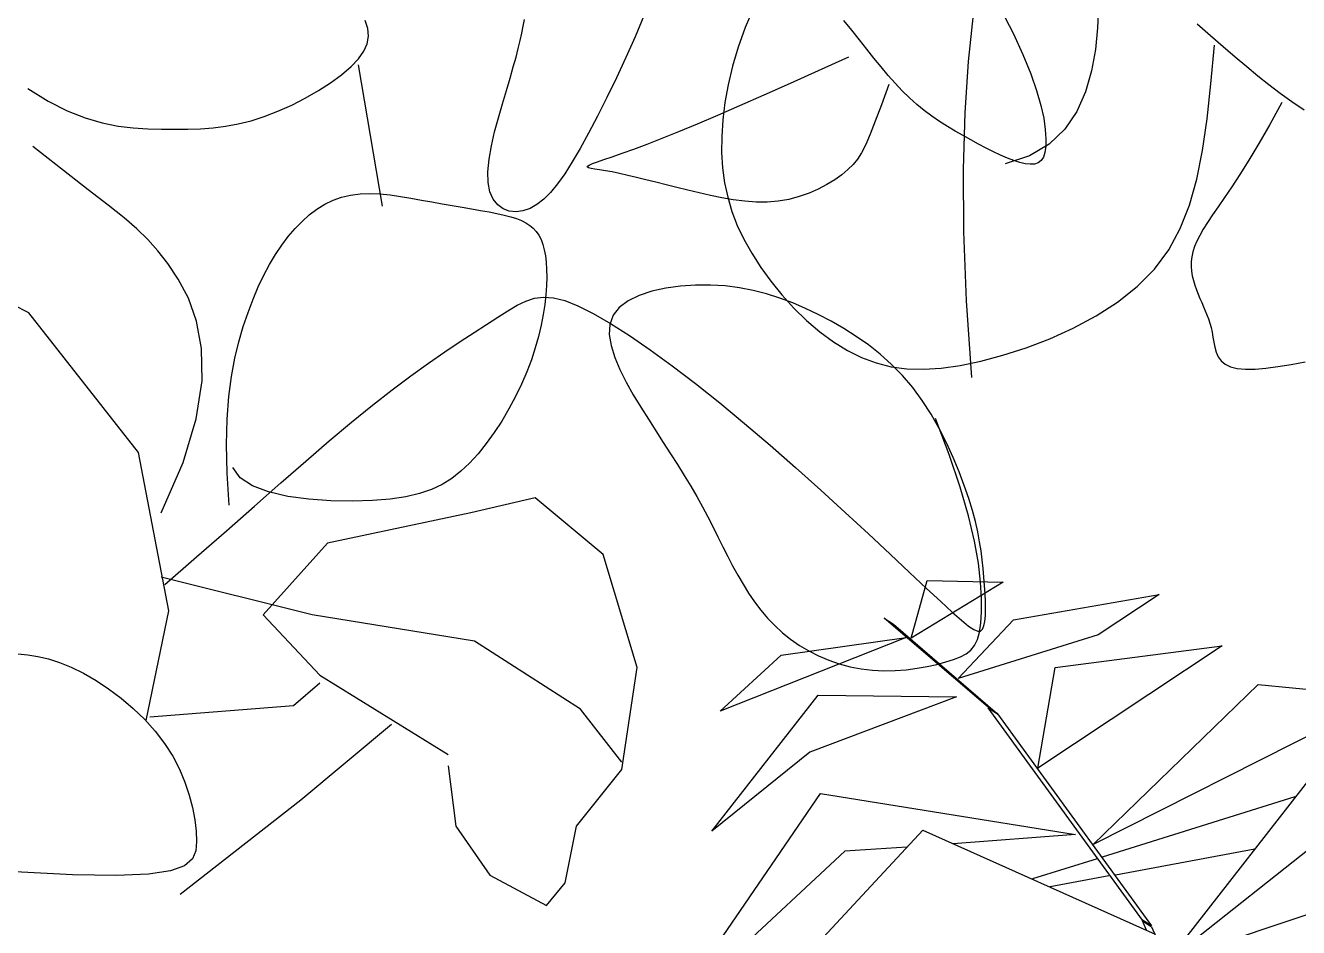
# Model space of a CAD drawing. Header units: metres. Extents: x 10 to 239, y 2 to 253.
# Drawn here: x 98.369 to 100.946, y 24.109 to 25.933 of the extents above; entities that cross this region are included whole.
import ezdxf

# ---------------------------------------------------------------- set-up
doc = ezdxf.new("R2010")
doc.units = ezdxf.units.M
doc.header["$MEASUREMENT"] = 0
doc.layers.add('1', color=7, linetype='Continuous')
doc.layers.add('cot200', color=9, linetype='Continuous')
doc.layers.add('bloques ARBOLES', color=7, linetype='Continuous', true_color=0xb8d897)

# ---------------------------------------------------------------- blocks, each defined once
blk = doc.blocks.new('A$C6F4E7DED')
for p, q in [((39.56, 1094.82), (40.06, 1083.56)), ((91.85, 1093.27), (85.34, 1080.61)), ((282.86, 1089.98), (287.53, 1078.79)), ((40.06, 1083.56), (41.24, 1072.02)), ((171.62, 1082.22), (175.84, 1087.41)), ((347.38, 1084.47), (346.72, 1088.09)), ((348.14, 1080.75), (347.38, 1084.47)), ((430.24, 1079.02), (430.6, 1083.14)), ((430.6, 1083.14), (431.92, 1087.51)), ((85.34, 1080.61), (80.06, 1069.21)), ((163.6, 1072.14), (167.55, 1077.12)), ((167.55, 1077.12), (171.62, 1082.22)), ((287.53, 1078.79), (292.47, 1067.65)), ((349.01, 1076.81), (348.14, 1080.75)), ((350.05, 1072.55), (349.01, 1076.81)), ((430.9, 1075.03), (430.24, 1079.02)), ((41.24, 1072.02), (43.33, 1060.48)), ((159.74, 1067.3), (163.6, 1072.14)), ((351.28, 1067.86), (350.05, 1072.55)), ((432.63, 1071.07), (430.9, 1075.03)), ((435.51, 1067.02), (432.63, 1071.07)), ((80.06, 1069.21), (75.9, 1059.02)), ((155.95, 1062.63), (159.74, 1067.3)), ((189.38, 1060.77), (173.15, 1068.09)), ((292.47, 1067.65), (297.55, 1056.74)), ((352.73, 1062.62), (351.28, 1067.86)), ((422.71, 988.17), (435.51, 1063.83)), ((439.55, 1062.81), (435.51, 1067.02)), ((444.6, 1058.5), (439.55, 1062.81)), ((43.33, 1060.48), (46.59, 1049.29)), ((75.9, 1059.02), (72.74, 1049.99)), ((148.43, 1053.87), (152.19, 1058.14)), ((152.19, 1058.14), (155.95, 1062.63)), ((204.48, 1054), (189.38, 1060.77)), ((297.55, 1056.74), (302.67, 1046.25)), ((354.46, 1056.72), (352.73, 1062.62)), ((356.45, 1050.12), (354.46, 1056.72)), ((450.48, 1054.19), (444.6, 1058.5)), ((46.59, 1049.29), (51.27, 1038.81)), ((72.74, 1049.99), (70.46, 1042.05)), ((140.78, 1046.05), (144.64, 1049.83)), ((144.64, 1049.83), (148.43, 1053.87)), ((151.82, 1053.17), (155.8, 1042.33)), ((218.49, 1047.76), (204.48, 1054)), ((358.59, 1042.96), (356.45, 1050.12)), ((457.02, 1049.98), (450.48, 1054.19)), ((464.02, 1045.96), (457.02, 1049.98)), ((612.55, 1051.04), (601.7, 1044.31)), ((132.82, 1039.3), (136.84, 1042.55)), ((136.84, 1042.55), (140.78, 1046.05)), ((155.8, 1042.33), (159.06, 1033.58)), ((231.44, 1042.06), (218.49, 1047.76)), ((302.67, 1046.25), (307.69, 1036.35)), ((360.73, 1035.48), (358.59, 1042.96)), ((471.31, 1042.25), (464.02, 1045.96)), ((478.69, 1038.94), (471.31, 1042.25)), ((601.7, 1044.31), (591.49, 1039.16)), ((51.27, 1038.81), (57.64, 1029.38)), ((70.46, 1042.05), (68.94, 1035.16)), ((124.61, 1033.45), (128.74, 1036.27)), ((128.74, 1036.27), (132.82, 1039.3)), ((243.35, 1036.89), (231.44, 1042.06)), ((254.25, 1032.24), (243.35, 1036.89)), ((307.69, 1036.35), (312.51, 1027.24)), ((362.72, 1027.89), (360.73, 1035.48)), ((485.99, 1036.12), (478.69, 1038.94)), ((493.07, 1033.88), (485.99, 1036.12)), ((591.49, 1039.16), (581.87, 1035.38)), ((57.64, 1029.38), (65.96, 1021.35)), ((68.06, 1029.25), (67.71, 1024.28)), ((68.94, 1035.16), (68.06, 1029.25)), ((116.27, 1028.3), (120.45, 1030.8)), ((120.45, 1030.8), (124.61, 1033.45)), ((159.06, 1033.58), (161.78, 1026.61)), ((264.17, 1028.11), (254.25, 1032.24)), ((499.95, 1032.17), (493.07, 1033.88)), ((506.7, 1030.93), (499.95, 1032.17)), ((513.39, 1030.08), (506.7, 1030.93)), ((520.09, 1029.57), (513.39, 1030.08)), ((526.86, 1029.33), (520.09, 1029.57)), ((533.78, 1029.29), (526.86, 1029.33)), ((540.92, 1029.37), (533.78, 1029.29)), ((548.33, 1029.58), (540.92, 1029.37)), ((556.09, 1030.06), (548.33, 1029.58)), ((564.22, 1031.05), (556.09, 1030.06)), ((572.8, 1032.75), (564.22, 1031.05)), ((581.87, 1035.38), (572.8, 1032.75)), ((67.71, 1024.28), (67.79, 1020.19)), ((103.81, 1021.39), (107.94, 1023.61)), ((107.94, 1023.61), (112.1, 1025.91)), ((112.1, 1025.91), (116.27, 1028.3)), ((161.78, 1026.61), (164.15, 1021.12)), ((273.13, 1024.49), (264.17, 1028.11)), ((281.17, 1021.37), (273.13, 1024.49)), ((312.51, 1027.24), (317.02, 1019.06)), ((364.41, 1020.4), (362.72, 1027.89)), ((65.96, 1021.35), (76.49, 1015.07)), ((67.79, 1020.19), (68.26, 1016.92)), ((68.26, 1016.92), (69.12, 1014.39)), ((76.49, 1015.07), (89.5, 1010.89)), ((88.33, 1013.91), (91.97, 1015.49)), ((91.97, 1015.49), (95.79, 1017.29)), ((95.79, 1017.29), (99.75, 1019.27)), ((99.75, 1019.27), (103.81, 1021.39)), ((164.15, 1021.12), (166.34, 1016.79)), ((166.34, 1016.79), (168.54, 1013.31)), ((288.29, 1018.72), (281.17, 1021.37)), ((294.5, 1016.49), (288.29, 1018.72)), ((299.81, 1014.64), (294.5, 1016.49)), ((317.02, 1019.06), (321.24, 1011.83)), ((365.65, 1013.24), (364.41, 1020.4)), ((593.43, 1007.18), (609.86, 1020.06)), ((69.12, 1014.39), (70.35, 1012.56)), ((70.35, 1012.56), (71.95, 1011.36)), ((71.95, 1011.36), (73.89, 1010.72)), ((73.89, 1010.72), (76.17, 1010.58)), ((76.17, 1010.58), (78.77, 1010.89)), ((78.77, 1010.89), (81.69, 1011.57)), ((81.69, 1011.57), (84.89, 1012.59)), ((84.89, 1012.59), (88.33, 1013.91)), ((168.54, 1013.31), (170.93, 1010.39)), ((170.93, 1010.39), (173.68, 1007.71)), ((304.22, 1013.13), (299.81, 1014.64)), ((307.74, 1011.92), (304.22, 1013.13)), ((310.38, 1010.95), (307.74, 1011.92)), ((309.16, 1008.03), (311.15, 1008.4)), ((312.15, 1010.19), (310.38, 1010.95)), ((311.15, 1008.4), (312.5, 1008.75)), ((313.06, 1009.6), (312.15, 1010.19)), ((312.5, 1008.75), (313.16, 1009.14)), ((313.16, 1009.14), (313.06, 1009.6)), ((321.24, 1011.83), (325.25, 1005.51)), ((366.3, 1006.63), (365.65, 1013.24)), ((173.68, 1007.71), (176.95, 1005.02)), ((176.95, 1005.02), (180.71, 1002.35)), ((180.71, 1002.35), (184.93, 999.76)), ((276.46, 1000.99), (281.76, 1002.31)), ((281.76, 1002.31), (286.78, 1003.55)), ((286.78, 1003.55), (291.5, 1004.66)), ((291.5, 1004.66), (295.88, 1005.64)), ((295.88, 1005.64), (299.89, 1006.46)), ((299.89, 1006.46), (303.47, 1007.11)), ((303.47, 1007.11), (306.58, 1007.62)), ((306.58, 1007.62), (309.16, 1008.03)), ((325.25, 1005.51), (329.08, 1000.09)), ((366.19, 1000.78), (366.3, 1006.63)), ((580.17, 996.93), (593.43, 1007.18)), ((184.93, 999.76), (189.55, 997.34)), ((189.55, 997.34), (194.51, 995.16)), ((194.51, 995.16), (199.78, 993.3)), ((247.3, 993.86), (253.37, 995.24)), ((253.37, 995.24), (259.36, 996.7)), ((259.36, 996.7), (265.23, 998.16)), ((265.23, 998.16), (270.94, 999.6)), ((270.94, 999.6), (276.46, 1000.99)), ((329.08, 1000.09), (332.8, 995.55)), ((332.8, 995.55), (336.45, 991.85)), ((363.49, 991.92), (365.23, 995.87)), ((365.23, 995.87), (366.19, 1000.78)), ((424.16, 994.72), (418.68, 994.19)), ((429.53, 994.94), (424.16, 994.72)), ((434.75, 994.77), (429.53, 994.94)), ((439.78, 994.14), (434.75, 994.77)), ((569.55, 988.72), (580.17, 996.93)), ((199.78, 993.3), (205.29, 991.83)), ((205.29, 991.83), (211.01, 990.84)), ((211.01, 990.84), (216.88, 990.37)), ((216.88, 990.37), (222.86, 990.38)), ((222.86, 990.38), (228.93, 990.8)), ((228.93, 990.8), (235.05, 991.57)), ((235.05, 991.57), (241.19, 992.61)), ((241.19, 992.61), (247.3, 993.86)), ((336.45, 991.85), (340.1, 988.99)), ((340.1, 988.99), (343.79, 986.93)), ((358.19, 986.8), (361.1, 988.91)), ((361.1, 988.91), (363.49, 991.92)), ((385.4, 988.53), (380.14, 987.65)), ((390.81, 989.46), (385.4, 988.53)), ((396.33, 990.44), (390.81, 989.46)), ((401.91, 991.47), (396.33, 990.44)), ((407.52, 992.49), (401.91, 991.47)), ((413.13, 993.42), (407.52, 992.49)), ((418.68, 994.19), (413.13, 993.42)), ((444.59, 993), (439.78, 994.14)), ((449.2, 991.34), (444.59, 993)), ((453.61, 989.19), (449.2, 991.34)), ((457.84, 986.57), (453.61, 989.19)), ((561.04, 981.95), (569.55, 988.72)), ((343.79, 986.93), (347.55, 985.66)), ((347.55, 985.66), (351.29, 985.2)), ((351.06, 981.51), (348.33, 980.44)), ((354.14, 982.47), (351.06, 981.51)), ((351.29, 985.2), (354.88, 985.57)), ((357.6, 983.38), (354.14, 982.47)), ((354.88, 985.57), (358.19, 986.8)), ((361.46, 984.25), (357.6, 983.38)), ((365.69, 985.1), (361.46, 984.25)), ((370.24, 985.94), (365.69, 985.1)), ((375.07, 986.78), (370.24, 985.94)), ((380.14, 987.65), (375.07, 986.78)), ((461.89, 983.52), (457.84, 986.57)), ((465.78, 980.04), (461.89, 983.52)), ((554.12, 976.03), (561.04, 981.95)), ((340.44, 974.62), (339.07, 972.61)), ((342.02, 976.37), (340.44, 974.62)), ((343.84, 977.91), (342.02, 976.37)), ((345.94, 979.25), (343.84, 977.91)), ((348.33, 980.44), (345.94, 979.25)), ((469.52, 976.18), (465.78, 980.04)), ((473.12, 971.94), (469.52, 976.18)), ((548.26, 970.37), (554.12, 976.03)), ((336.93, 967.74), (336.14, 964.86)), ((337.91, 970.32), (336.93, 967.74)), ((339.07, 972.61), (337.91, 970.32)), ((476.59, 967.34), (473.12, 971.94)), ((479.94, 962.38), (476.59, 967.34)), ((542.94, 964.38), (548.26, 970.37)), ((335.54, 961.67), (335.13, 958.17)), ((336.14, 964.86), (335.54, 961.67)), ((483.15, 957.04), (479.94, 962.38)), ((537.61, 957.47), (542.94, 964.38)), ((334.91, 954.34), (334.88, 950.19)), ((335.13, 958.17), (334.91, 954.34)), ((486.23, 951.28), (483.15, 957.04)), ((531.99, 949.09), (537.61, 957.47)), ((334.88, 950.19), (335.03, 945.69)), ((489.18, 945.1), (486.23, 951.28)), ((526.59, 938.92), (531.99, 949.09)), ((611.88, 931.22), (656.33, 953.43)), ((210.16, 939.03), (217.2, 941.27)), ((217.2, 941.27), (224.38, 943.12)), ((224.38, 943.12), (231.74, 944.55)), ((231.74, 944.55), (239.31, 945.53)), ((239.31, 945.53), (247.13, 946.03)), ((247.13, 946.03), (255.19, 946.02)), ((255.19, 946.02), (263.29, 945.49)), ((263.29, 945.49), (271.2, 944.4)), ((271.2, 944.4), (278.66, 942.74)), ((278.66, 942.74), (285.45, 940.49)), ((285.45, 940.49), (291.32, 937.6)), ((335.03, 945.69), (335.39, 940.85)), ((335.39, 940.85), (335.95, 935.69)), ((491.99, 938.48), (489.18, 945.1)), ((189.54, 930.21), (196.36, 933.47)), ((196.36, 933.47), (203.23, 936.42)), ((203.23, 936.42), (210.16, 939.03)), ((291.32, 937.6), (296.03, 934.07)), ((296.03, 934.07), (299.33, 929.87)), ((318.19, 934.92), (310.03, 930.85)), ((325.21, 937.67), (318.19, 934.92)), ((331.27, 939.18), (325.21, 937.67)), ((336.61, 939.57), (331.27, 939.18)), ((335.95, 935.69), (336.77, 930.24)), ((341.47, 938.96), (336.61, 939.57)), ((346.1, 937.46), (341.47, 938.96)), ((350.73, 935.21), (346.1, 937.46)), ((355.61, 932.3), (350.73, 935.21)), ((494.67, 931.39), (491.99, 938.48)), ((522.17, 926.66), (526.59, 938.92)), ((175.96, 922.79), (182.73, 926.66)), ((182.73, 926.66), (189.54, 930.21)), ((299.33, 929.87), (301.07, 925)), ((310.03, 930.85), (300.79, 925.51)), ((336.77, 930.24), (337.85, 924.53)), ((360.97, 928.86), (355.61, 932.3)), ((367.01, 924.99), (360.97, 928.86)), ((497.2, 923.82), (494.67, 931.39)), ((519.49, 912.04), (522.17, 926.66)), ((553.28, 856.52), (611.88, 931.22)), ((169.29, 918.57), (175.96, 922.79)), ((300.79, 925.51), (290.58, 919)), ((301.07, 925), (301.37, 919.55)), ((337.85, 924.53), (339.24, 918.58)), ((373.76, 920.65), (367.01, 924.99)), ((381.2, 915.79), (373.76, 920.65)), ((499.58, 915.71), (497.2, 923.82)), ((156.42, 908.97), (162.76, 913.97)), ((162.76, 913.97), (169.29, 918.57)), ((290.58, 919), (279.5, 911.41)), ((300.45, 913.62), (298.49, 907.33)), ((301.37, 919.55), (300.45, 913.62)), ((339.24, 918.58), (340.95, 912.42)), ((389.32, 910.36), (381.2, 915.79)), ((501.72, 906.9), (499.58, 915.71)), ((150.32, 903.52), (156.42, 908.97)), ((279.5, 911.41), (267.69, 902.82)), ((298.49, 907.33), (295.72, 900.78)), ((340.95, 912.42), (343.02, 906.08)), ((343.02, 906.08), (345.47, 899.59)), ((398.09, 904.29), (389.32, 910.36)), ((503.55, 897.19), (501.72, 906.9)), ((519.3, 894.77), (519.49, 912.04)), ((144.51, 897.6), (150.32, 903.52)), ((267.69, 902.82), (255.25, 893.33)), ((295.72, 900.78), (292.32, 894.1)), ((345.47, 899.59), (348.32, 892.98)), ((407.5, 897.54), (398.09, 904.29)), ((139.02, 891.18), (144.51, 897.6)), ((255.25, 893.33), (242.3, 883.02)), ((292.32, 894.1), (288.52, 887.38)), ((348.32, 892.98), (351.54, 886.33)), ((417.53, 890.04), (407.5, 897.54)), ((504.97, 886.38), (503.55, 897.19)), ((522.34, 874.56), (519.3, 894.77)), ((133.9, 884.24), (139.02, 891.18)), ((288.52, 887.38), (284.51, 880.74)), ((351.54, 886.33), (355.08, 879.74)), ((428.16, 881.75), (417.53, 890.04)), ((505.89, 874.28), (504.97, 886.38)), ((129.17, 876.91), (133.9, 884.24)), ((242.3, 883.02), (228.94, 872)), ((284.51, 880.74), (280.48, 874.28)), ((355.08, 879.74), (358.9, 873.3)), ((439.38, 872.62), (428.16, 881.75)), ((119.43, 855.32), (126.89, 874.69)), ((124.83, 869.3), (129.17, 876.91)), ((228.94, 872), (215.33, 860.37)), ((280.48, 874.28), (276.47, 867.98)), ((358.9, 873.3), (362.96, 867.09)), ((451.25, 862.65), (439.38, 872.62)), ((506.22, 860.69), (505.89, 874.28)), ((529.37, 851.14), (522.34, 874.56)), ((120.87, 861.56), (124.83, 869.3)), ((276.47, 867.98), (272.51, 861.84)), ((362.96, 867.09), (367.21, 861.21)), ((117.32, 853.83), (120.87, 861.56)), ((215.33, 860.37), (201.66, 848.38)), ((272.51, 861.84), (268.64, 855.84)), ((367.21, 861.21), (371.61, 855.75)), ((463.82, 851.85), (451.25, 862.65)), ((505.88, 845.41), (506.22, 860.69)), ((113.58, 838.01), (119.43, 855.32)), ((114.15, 846.22), (117.32, 853.83)), ((268.64, 855.84), (264.88, 849.97)), ((371.61, 855.75), (376.12, 850.8)), ((477.14, 840.24), (463.82, 851.85)), ((537.11, 771.72), (553.28, 856.52)), ((111.4, 838.89), (114.15, 846.22)), ((201.66, 848.38), (188.17, 836.29)), ((264.88, 849.97), (261.26, 844.21)), ((376.12, 850.8), (380.73, 846.42)), ((380.73, 846.42), (385.55, 842.63)), ((498.92, 842.98), (502.76, 848.44)), ((504.78, 828.25), (505.88, 845.41)), ((541.15, 824.21), (529.37, 851.14)), ((109.04, 831.95), (111.4, 838.89)), ((109.16, 822.65), (113.58, 838.01)), ((257.8, 838.55), (254.54, 832.96)), ((261.26, 844.21), (257.8, 838.55)), ((385.55, 842.63), (390.77, 839.39)), ((390.77, 839.39), (396.52, 836.68)), ((491.27, 827.82), (477.14, 840.24)), ((483.64, 835.35), (492.36, 838.65)), ((492.36, 838.65), (498.92, 842.98)), ((107.09, 825.52), (109.04, 831.95)), ((188.17, 836.29), (175.1, 824.38)), ((254.54, 832.96), (251.49, 827.44)), ((304.72, 802), (341.1, 832.29)), ((341.1, 832.29), (375.45, 824.21)), ((396.52, 836.68), (402.97, 834.49)), ((402.97, 834.49), (410.29, 832.79)), ((410.29, 832.79), (418.63, 831.56)), ((418.63, 831.56), (428.16, 830.77)), ((450.4, 830.62), (462.08, 831.44)), ((462.08, 831.44), (473.35, 832.98)), ((473.35, 832.98), (483.64, 835.35)), ((105.51, 819.56), (107.09, 825.52)), ((175.1, 824.38), (162.67, 812.91)), ((251.49, 827.44), (248.61, 821.99)), ((428.16, 830.77), (438.9, 830.44)), ((438.9, 830.44), (450.4, 830.62)), ((506.28, 814.61), (491.27, 827.82)), ((104.24, 814), (105.51, 819.56)), ((105.99, 809.13), (109.16, 822.65)), ((248.61, 821.99), (245.87, 816.61)), ((375.45, 824.21), (452.24, 808.06)), ((103.24, 808.78), (104.24, 814)), ((162.67, 812.91), (151.13, 802.15)), ((243.21, 811.3), (240.61, 806.07)), ((245.87, 816.61), (243.21, 811.3)), ((522.21, 800.61), (506.28, 814.61)), ((101.85, 799.07), (102.45, 803.82)), ((102.45, 803.82), (103.24, 808.78)), ((103.89, 797.34), (105.99, 809.13)), ((240.61, 806.07), (238.01, 800.93)), ((452.24, 808.06), (486.59, 769.7)), ((101.36, 794.44), (101.85, 799.07)), ((102.67, 787.17), (103.89, 797.34)), ((151.13, 802.15), (140.7, 792.37)), ((238.01, 800.93), (235.37, 795.87)), ((286.53, 741.43), (304.72, 802)), ((539.13, 785.85), (522.21, 800.61)), ((100.96, 789.89), (101.36, 794.44)), ((140.7, 792.37), (131.61, 783.83)), ((232.65, 790.9), (229.8, 786.03)), ((235.37, 795.87), (232.65, 790.9)), ((100.31, 780.94), (100.6, 785.36)), ((100.6, 785.36), (100.96, 789.89)), ((102.15, 778.5), (102.67, 787.17)), ((131.61, 783.83), (124.04, 776.75)), ((229.8, 786.03), (226.81, 781.28)), ((460.32, 769.7), (541.15, 789.89)), ((100.04, 772.77), (100.11, 776.71)), ((100.11, 776.71), (100.31, 780.94)), ((102.14, 771.21), (102.15, 778.5)), ((124.04, 776.75), (117.88, 771.09)), ((223.64, 776.67), (220.27, 772.22)), ((226.81, 781.28), (223.64, 776.67)), ((100.12, 769.23), (100.04, 772.77)), ((102.5, 765.2), (102.14, 771.21)), ((117.88, 771.09), (112.98, 766.77)), ((220.27, 772.22), (216.68, 767.97)), ((549.23, 713.17), (537.11, 771.72)), ((100.39, 766.18), (100.12, 769.23)), ((100.89, 763.73), (100.39, 766.18)), ((101.64, 761.96), (100.89, 763.73)), ((103.23, 760.31), (102.5, 765.2)), ((109.17, 763.69), (106.29, 761.75)), ((112.98, 766.77), (109.17, 763.69)), ((212.85, 763.93), (208.75, 760.12)), ((216.68, 767.97), (212.85, 763.93)), ((373.43, 755.57), (460.32, 769.7)), ((486.59, 769.7), (456.28, 737.4)), ((102.69, 760.98), (101.64, 761.96)), ((104.19, 760.88), (102.69, 760.98)), ((104.35, 756.39), (103.23, 760.31)), ((106.29, 761.75), (104.19, 760.88)), ((105.91, 753.27), (104.35, 756.39)), ((204.36, 756.58), (199.66, 753.32)), ((208.75, 760.12), (204.36, 756.58)), ((107.93, 750.82), (105.91, 753.27)), ((110.45, 748.86), (107.93, 750.82)), ((194.67, 750.36), (189.44, 747.72)), ((199.66, 753.32), (194.67, 750.36)), ((316.85, 719.23), (373.43, 755.57)), ((113.51, 747.24), (110.45, 748.86)), ((117.13, 745.81), (113.51, 747.24)), ((121.33, 744.45), (117.13, 745.81)), ((126.05, 743.16), (121.33, 744.45)), ((131.2, 742.02), (126.05, 743.16)), ((178.33, 743.5), (172.53, 741.95)), ((183.98, 745.43), (178.33, 743.5)), ((189.44, 747.72), (183.98, 745.43)), ((595.47, 744.24), (589.24, 741.72)), ((601.41, 746.14), (595.47, 744.24)), ((607.09, 747.47), (601.41, 746.14)), ((612.55, 748.35), (607.09, 747.47)), ((617.8, 748.83), (612.55, 748.35)), ((136.7, 741.06), (131.2, 742.02)), ((142.48, 740.33), (136.7, 741.06)), ((148.43, 739.89), (142.48, 740.33)), ((154.49, 739.8), (148.43, 739.89)), ((160.57, 740.09), (154.49, 739.8)), ((166.6, 740.81), (160.57, 740.09)), ((172.53, 741.95), (166.6, 740.81)), ((294.62, 686.92), (286.53, 741.43)), ((456.28, 737.4), (387.57, 695)), ((582.72, 738.5), (576.02, 734.62)), ((589.24, 741.72), (582.72, 738.5)), ((470.42, 721.24), (456.28, 733.36)), ((569.26, 730.15), (562.57, 725.14)), ((576.02, 734.62), (569.26, 730.15)), ((562.57, 725.14), (556.11, 719.64)), ((294.62, 690.96), (316.85, 719.23)), ((547.21, 715.19), (470.42, 721.24)), ((556.11, 719.64), (549.98, 713.73)), ((466.38, 670.77), (417.88, 711.15)), ((549.98, 713.73), (544.34, 707.47)), ((544.34, 707.47), (539.31, 700.9)), ((539.31, 700.9), (534.99, 694.1)), ((387.57, 688.94), (383.53, 656.64)), ((534.99, 694.1), (531.38, 687.16)), ((318.87, 656.64), (294.62, 686.92)), ((531.38, 687.16), (528.44, 680.19)), ((528.44, 680.19), (526.11, 673.29)), ((531.05, 620.29), (466.38, 670.77)), ((526.11, 673.29), (524.38, 666.57)), ((524.38, 666.57), (523.19, 660.12)), ((324.93, 626.35), (318.87, 656.64)), ((383.53, 656.64), (365.34, 630.39)), ((522.5, 654.04), (522.28, 648.45)), ((523.19, 660.12), (522.5, 654.04)), ((522.28, 648.45), (522.66, 643.45)), ((522.66, 643.45), (524.44, 639.11)), ((524.44, 639.11), (528.6, 635.54)), ((528.6, 635.54), (536.12, 632.83)), ((365.34, 630.39), (335.03, 614.24)), ((536.12, 632.83), (547.97, 631.06)), ((547.97, 631.06), (565.14, 630.33)), ((565.14, 630.33), (588.59, 630.72)), ((588.59, 630.72), (619.32, 632.32)), ((335.03, 614.24), (324.93, 626.35)), ((1506.92, 398.33), (1511.44, 387.59)), ((1262.48, 383.19), (1269.61, 389.42)), ((1391.99, 369.43), (1389.42, 394.58)), ((1255.67, 377.3), (1262.48, 383.19)), ((1511.44, 387.59), (1515.2, 377.1)), ((1249.26, 371.78), (1255.67, 377.3)), ((1262.31, 357.48), (1260.47, 378.11)), ((1515.2, 377.1), (1518.25, 366.9)), ((1243.16, 366.57), (1249.26, 371.78)), ((1393.82, 341.98), (1391.99, 369.43)), ((1231.33, 356.89), (1237.23, 361.63)), ((1237.23, 361.63), (1243.16, 366.57)), ((1518.25, 366.9), (1520.62, 356.99)), ((1225.32, 352.3), (1231.33, 356.89)), ((1264.35, 338.75), (1262.31, 357.48)), ((1520.62, 356.99), (1522.35, 347.41)), ((1212.39, 343.35), (1219.05, 347.81)), ((1219.05, 347.81), (1225.32, 352.3)), ((1224.31, 347.47), (1230.78, 335.73)), ((1522.35, 347.41), (1523.48, 338.16)), ((1394.72, 311.79), (1393.82, 341.98)), ((1230.78, 335.73), (1236.67, 325.51)), ((1266.81, 321.77), (1264.35, 338.75)), ((1523.48, 338.16), (1524.05, 329.27)), ((1524.05, 329.27), (1524.09, 320.75)), ((1236.67, 325.51), (1242.02, 316.67)), ((1269.89, 306.41), (1266.81, 321.77)), ((1524.09, 320.75), (1523.58, 312.54)), ((1242.02, 316.67), (1246.85, 309.03)), ((1246.85, 309.03), (1251.18, 302.44)), ((1394.54, 278.43), (1394.72, 311.79)), ((1523.58, 312.54), (1522.51, 304.59)), ((1251.18, 302.44), (1255.04, 296.74)), ((1273.79, 292.53), (1269.89, 306.41)), ((1522.51, 304.59), (1520.85, 296.85)), ((1255.04, 296.74), (1258.47, 291.76)), ((1520.85, 296.85), (1518.59, 289.26)), ((1258.47, 291.76), (1261.49, 287.34)), ((1261.49, 287.34), (1264.12, 283.35)), ((1278.72, 280), (1273.79, 292.53)), ((1518.59, 289.26), (1515.72, 281.77)), ((1264.12, 283.35), (1266.38, 279.7)), ((1266.38, 279.7), (1268.28, 276.36)), ((1284.9, 268.68), (1278.72, 280)), ((1515.72, 281.77), (1512.2, 274.31)), ((1268.28, 276.36), (1269.84, 273.27)), ((1269.84, 273.27), (1271.07, 270.39)), ((1393.1, 241.44), (1394.54, 278.43)), ((1512.2, 274.31), (1508.03, 266.83)), ((1271.07, 270.39), (1271.98, 267.65)), ((1271.98, 267.65), (1272.57, 265.01)), ((1292.52, 258.43), (1284.9, 268.68)), ((1508.03, 266.83), (1503.2, 259.31)), ((1272.57, 265.01), (1272.88, 262.43)), ((1272.91, 259.85), (1272.68, 257.29)), ((1272.88, 262.43), (1272.91, 259.85)), ((1503.2, 259.31), (1497.77, 251.84)), ((1271.64, 252.23), (1270.89, 249.75)), ((1272.25, 254.74), (1271.64, 252.23)), ((1272.68, 257.29), (1272.25, 254.74)), ((1301.7, 249.14), (1292.52, 258.43)), ((1270.04, 247.33), (1269.11, 244.97)), ((1270.89, 249.75), (1270.04, 247.33)), ((1312.22, 240.77), (1301.7, 249.14)), ((1497.77, 251.84), (1491.81, 244.53)), ((1267.19, 240.45), (1266.24, 238.28)), ((1268.15, 242.67), (1267.19, 240.45)), ((1269.11, 244.97), (1268.15, 242.67)), ((1323.75, 233.32), (1312.22, 240.77)), ((1390.26, 200.39), (1393.1, 241.44)), ((1491.81, 244.53), (1485.4, 237.51)), ((1263.63, 231.77), (1262.89, 229.5)), ((1264.44, 233.97), (1263.63, 231.77)), ((1265.32, 236.13), (1264.44, 233.97)), ((1266.24, 238.28), (1265.32, 236.13)), ((1335.98, 226.76), (1323.75, 233.32)), ((1485.4, 237.51), (1478.61, 230.91)), ((1262.24, 227.13), (1261.7, 224.63)), ((1262.89, 229.5), (1262.24, 227.13)), ((1348.58, 221.08), (1335.98, 226.76)), ((1471.53, 224.84), (1464.22, 219.43)), ((1478.61, 230.91), (1471.53, 224.84)), ((1260.82, 219.27), (1260.28, 216.56)), ((1261.26, 221.99), (1260.82, 219.27)), ((1261.7, 224.63), (1261.26, 221.99)), ((1361.24, 216.27), (1348.58, 221.08)), ((1464.22, 219.43), (1456.76, 214.8)), ((1258.38, 211.52), (1256.81, 209.35)), ((1259.5, 213.95), (1258.38, 211.52)), ((1260.28, 216.56), (1259.5, 213.95)), ((1373.64, 212.31), (1361.24, 216.27)), ((1385.45, 209.2), (1373.64, 212.31)), ((1456.76, 214.8), (1449.19, 211.04)), ((1219.42, 207.37), (1211.81, 208.79)), ((1226.46, 206.23), (1219.42, 207.37)), ((1232.9, 205.41), (1226.46, 206.23)), ((1238.7, 204.96), (1232.9, 205.41)), ((1243.81, 204.9), (1238.7, 204.96)), ((1248.2, 205.29), (1243.81, 204.9)), ((1251.82, 206.16), (1248.2, 205.29)), ((1254.66, 207.54), (1251.82, 206.16)), ((1256.81, 209.35), (1254.66, 207.54)), ((1396.44, 206.91), (1385.45, 209.2)), ((1406.62, 205.46), (1396.44, 206.91)), ((1416.11, 204.85), (1406.62, 205.46)), ((1425.01, 205.09), (1416.11, 204.85)), ((1433.42, 206.2), (1425.01, 205.09)), ((1441.45, 208.18), (1433.42, 206.2)), ((1449.19, 211.04), (1441.45, 208.18))]:
    blk.add_line(p, q)
blk = doc.blocks.new('A$C16B70096')
for p, q in [((1337, 1513), (1291.5, 1512)), ((1291.5, 1512), (1346.5, 1478.5)), ((1346.5, 1478.5), (1337, 1513)), ((1198.5, 1504.5), (1235, 1480.5)), ((1285.5, 1489.5), (1198.5, 1504.5)), ((1318.5, 1454.5), (1285.5, 1489.5)), ((1300.5, 1437.5), (1362.5, 1490.5)), ((1362.5, 1490.5), (1357, 1487)), ((1357, 1487), (1295, 1433.5)), ((1161, 1474), (1271, 1401)), ((1260.5, 1461), (1161, 1474)), ((1235, 1480.5), (1318.5, 1454.5)), ((1424, 1468.5), (1349.5, 1479)), ((1349.5, 1479), (1460.5, 1435)), ((1460.5, 1435), (1424, 1468.5)), ((1271, 1401), (1260.5, 1461)), ((1139.5, 1451), (1012, 1438.5)), ((1238, 1355.5), (1139.5, 1451)), ((1402, 1444.5), (1319.5, 1443.5)), ((1319.5, 1443.5), (1407, 1410.5)), ((1465.5, 1363.5), (1402, 1444.5)), ((1208.5, 1310.5), (1300.5, 1437)), ((1295, 1433.5), (1300.5, 1437.5)), ((1300.5, 1437), (1295, 1433.5)), ((1193.5, 1286), (1078, 1434)), ((1295, 1433.5), (1203, 1307)), ((1098.5, 1426), (1238, 1355.5)), ((1407, 1410.5), (1465.5, 1363.5)), ((1056.5, 1394.5), (1193.5, 1286)), ((1117.5, 1384), (1232.5, 1348)), ((1400.5, 1386), (1248.5, 1361.5)), ((1491, 1254), (1400.5, 1386)), ((1339.5, 1364), (1201, 1302)), ((1248.5, 1361.5), (1321.5, 1356)), ((1554, 1133.5), (1339.5, 1364)), ((1224.5, 1337.5), (1141.5, 1353)), ((1349, 1354), (1386, 1351.5)), ((1235.5, 1347), (1274, 1335)), ((1386, 1351.5), (1491, 1254)), ((1263.5, 1330.5), (1228.5, 1337)), ((1044.5, 1335.5), (1193.5, 1286)), ((1203, 1306.5), (1065.5, 997.5)), ((1203, 1307), (1208.5, 1310.5)), ((1208.5, 1310), (1203, 1306.5)), ((1206, 1304.5), (1208.5, 1310))]:
    blk.add_line(p, q)
blk = doc.blocks.new('asddsd')
at = {"layer": 'bloques ARBOLES'}
for name, p, xscale, yscale, zscale in [('A$C6F4E7DED', (86.9152, 15.161, 1.2423), -0.00378276582045174, 0.00378276582045174, 0.00378276582045174), ('A$C6F4E7DED', (82.0625, 12.5276, 1.2423), -0.00378276582045174, 0.00378276582045174, 0.00378276582045174), ('A$C16B70096', (86.1016, 10.3757), -0.003392618244440136, 0.003392618244440136, 0.003392618244440136)]:
    blk.add_blockref(name, p, dxfattribs=dict(at, xscale=xscale, yscale=yscale, zscale=zscale))

msp = doc.modelspace()

# ---------------------------------------------------------------- linework, layer by layer
at = {"layer": 'cot200'}
msp.add_open_spline([(105.215, 18.51813), (103.35097, 19.45624), (101.57786, 20.60052), (99.89572, 21.95107), (97.25145, 24.07411), (94.83198, 26.70688), (92.63749, 29.84983), (90.99309, 32.20494), (89.47502, 34.8465), (88.08409, 37.83646)], degree=3, knots=[0.35931703, 0.35931703, 0.35931703, 0.35931703, 0.44907386, 0.44907386, 0.44907386, 0.59016871, 0.59016871, 0.59016871, 0.69589545, 0.69589545, 0.69589545, 0.69589545], dxfattribs=at)

# ---------------------------------------------------------------- block references
at = {"layer": '1', "lineweight": 0}
msp.add_blockref('asddsd', (18.62841, 9.30206), dxfattribs=at)

doc.saveas('drawing.dxf')
